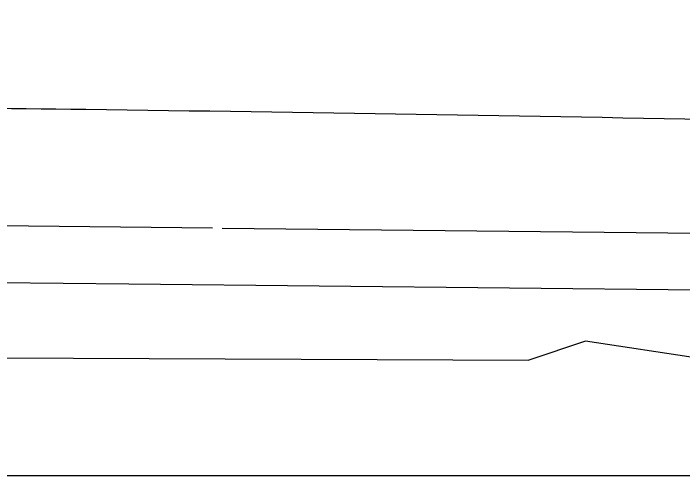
# Model space of a CAD drawing. Extents: x -537 to 363, y 432 to 791.
# Drawn here: x -481.2 to -411.3, y 691.1 to 739.2 of the extents above; entities that cross this region are included whole.
import ezdxf

# ---------------------------------------------------------------- set-up
doc = ezdxf.new("R2010")
doc.units = 0
doc.layers.get('0').update_dxf_attribs({"linetype": 'CONTINUOUS'})
doc.layers.add('90X10', color=1, linetype='CONTINUOUS')

msp = doc.modelspace()

# ---------------------------------------------------------------- linework, layer by layer
for p, q in [((-460.428, 716.852), (-501.241, 717.304)), ((-390.432, 716.077), (-459.428, 716.841)), ((-469.151, 711.027), (-523.243, 711.609)), ((-400.155, 710.286), (-469.151, 711.029)), ((-421.501, 705.088), (-427.436, 703.115)), ((-407.995, 703.038), (-421.501, 705.088)), ((-488.51, 703.355), (-427.436, 703.115))]:
    msp.add_line(p, q)
for centre, start, end in [((-599.886, -9270.053), 89.2767262, 89.5609052), ((-600.886, -9270.04), 88.8756582, 89.2709967)]:
    msp.add_arc(centre, 10000.06, start, end)
at = {"layer": '90X10', "color": 1, "linetype": 'CONTINUOUS'}
msp.add_lwpolyline([(-537.056, 691.076), (362.944, 691.076), (362.944, 791.076), (-537.056, 791.076)], close=True, dxfattribs=at)

doc.saveas('drawing.dxf')
